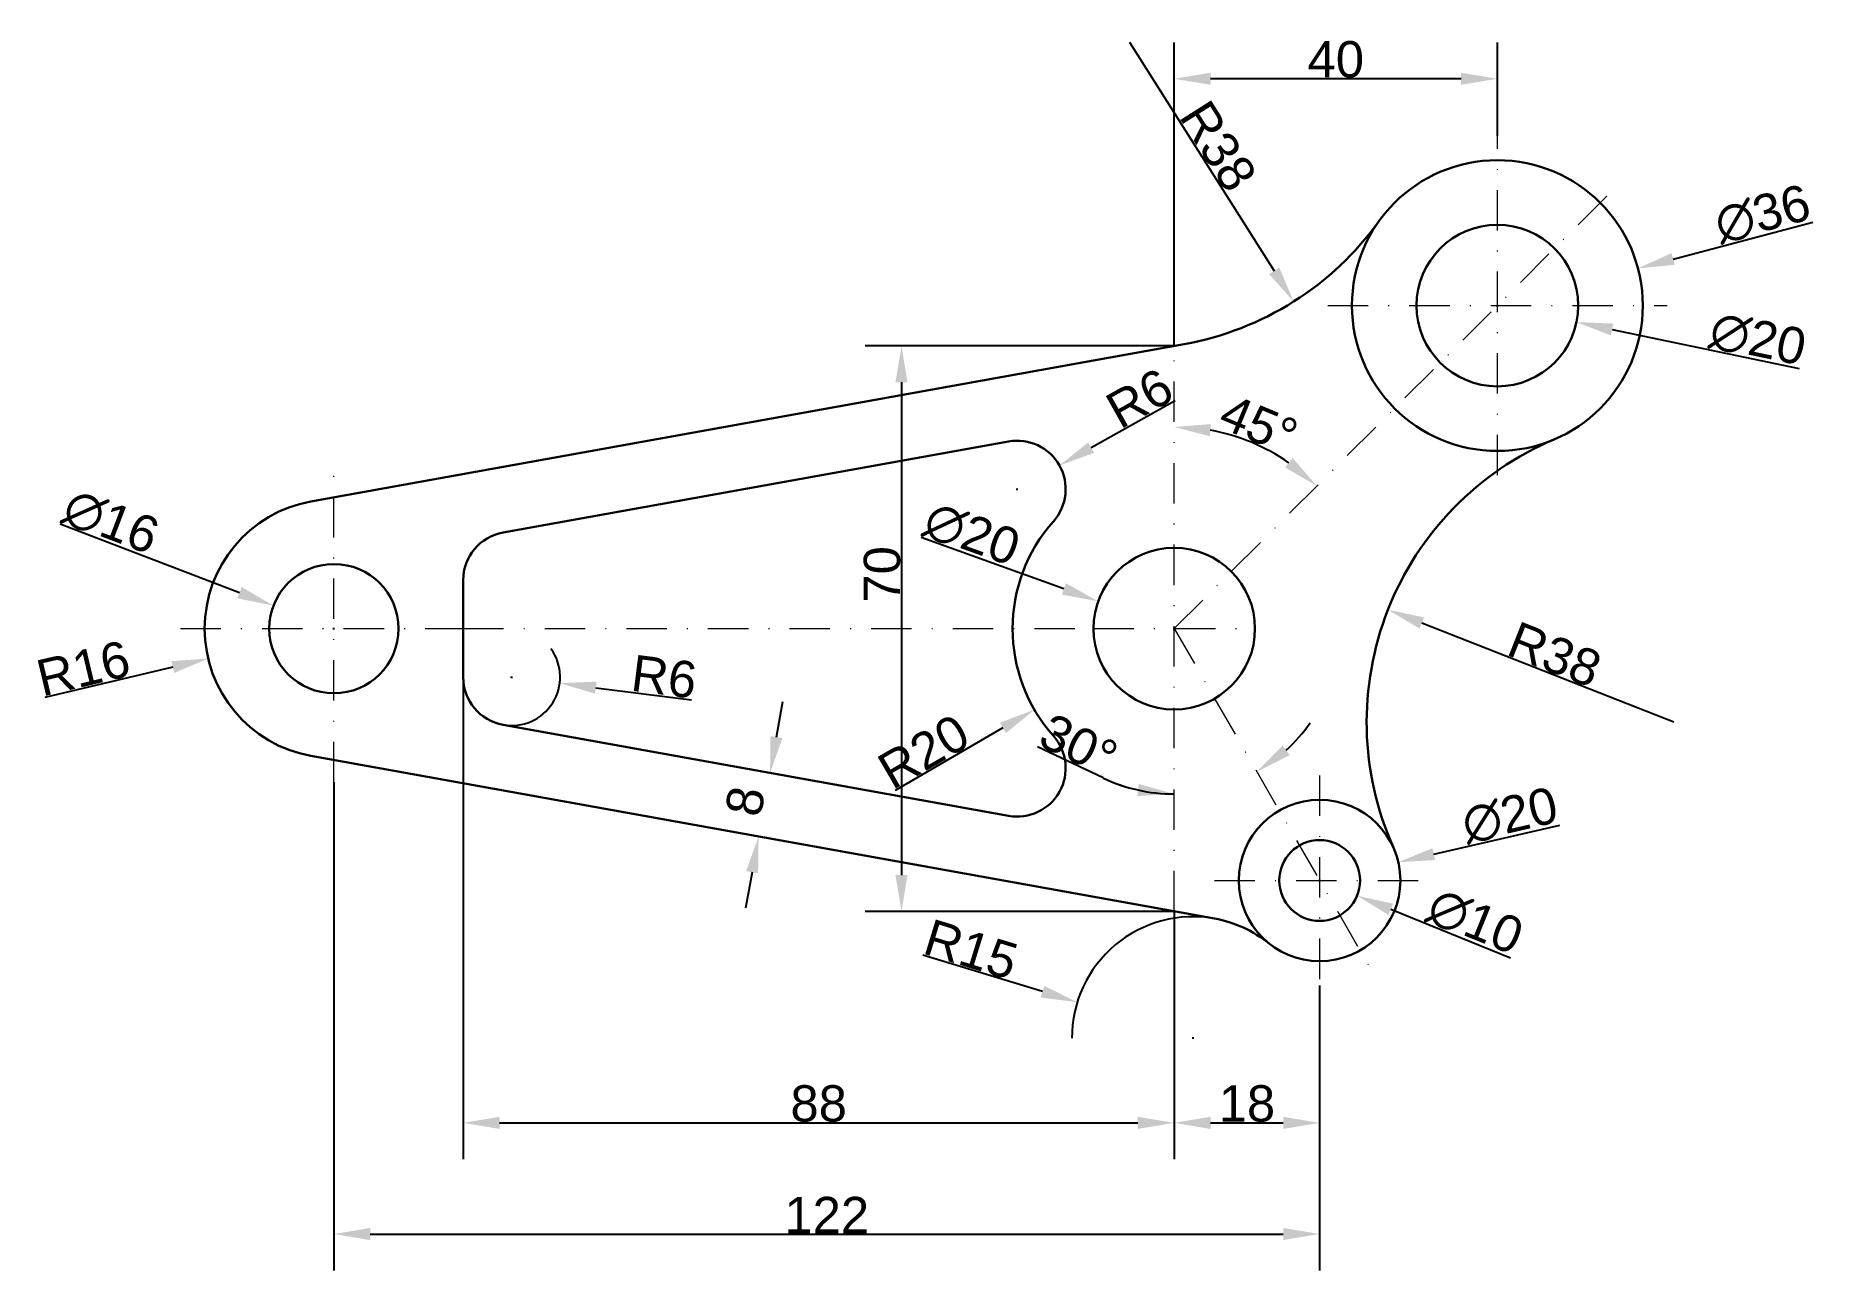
# Model space of a CAD drawing. Header units: inches. Extents: x -37 to 184, y -79 to 73.
import ezdxf

# ---------------------------------------------------------------- set-up
doc = ezdxf.new("R2010")
doc.units = ezdxf.units.IN
doc.header["$LTSCALE"] = 10
doc.header["$MEASUREMENT"] = 0
doc.linetypes.add('DASHDOT', pattern=[1, 0.5, -0.25, 0, -0.25])
doc.layers.add('BLU', color=5, linetype='Continuous', lineweight=30)
doc.layers.add('RED', color=1, linetype='DASHDOT', lineweight=20)
doc.styles.add('Text 4.5', font='arial.ttf')
doc.dimstyles.new('Cote 4.5', dxfattribs={"dimtxt": 4.5, "dimasz": 4.5, "dimexe": 4.5, "dimexo": 0, "dimgap": 0.09, "dimtad": 1, "dimdec": 0, "dimzin": 0, "dimdsep": 46, "dimtxsty": 'Text 4.5', "dimcen": 0.09, "dimadec": 0, "dimazin": 0, "dimtfac": 1, "dimtdec": 0, "dimtofl": 0, "dimtmove": 0, "dimatfit": 0, "dimfxl": 1, "dimtolj": 1, "dimtzin": 0, "dimarcsym": 1})

# ---------------------------------------------------------------- blocks, each defined once
blk = doc.blocks.new('*D1')
at = {"color": 0, "lineweight": -2, "transparency": 16777216}
for p, q in [((165.75, 45.76), (183.04, 50.34)), ((143.91, 40), (144.09, 40)), ((144, 39.91), (144, 40.09))]:
    blk.add_line(p, q, dxfattribs=at)
at = {"color": 0, "transparency": 16777216}
blk.add_solid([(165.56, 46.49), (165.94, 45.04), (161.4, 44.61)], dxfattribs=at)
at = {"layer": 'Defpoints', "color": 0, "transparency": 16777216}
for p in [(161.4, 44.61), (126.6, 35.39)]:
    blk.add_point(p, dxfattribs=at)
at = {"color": 0, "transparency": 16777216, "insert": (176.83, 51.3), "char_height": 4.5, "attachment_point": 5, "rotation": 14.8377, "style": 'Text 4.5'}
blk.add_mtext('\\A1;∅36', dxfattribs=at)
blk = doc.blocks.new('*D2')
at = {"color": 0, "lineweight": -2, "transparency": 16777216}
for p, q in [((143.91, 40), (144.09, 40)), ((144, 39.91), (144, 40.09)), ((158.19, 37.03), (181.36, 32.19))]:
    blk.add_line(p, q, dxfattribs=at)
at = {"color": 0, "transparency": 16777216}
blk.add_solid([(158.35, 37.77), (158.04, 36.3), (153.79, 37.95)], dxfattribs=at)
at = {"layer": 'Defpoints', "color": 0, "transparency": 16777216}
for p in [(134.21, 42.05), (153.79, 37.95)]:
    blk.add_point(p, dxfattribs=at)
at = {"color": 0, "transparency": 16777216, "insert": (176.24, 35.83), "char_height": 4.5, "attachment_point": 5, "rotation": 348.1969, "style": 'Text 4.5'}
blk.add_mtext('\\A1;∅20', dxfattribs=at)
blk = doc.blocks.new('*D3')
at = {"color": 0, "lineweight": -2, "transparency": 16777216}
for p, q in [((104, 35), (104, 72.58)), ((144, 61), (144, 72.58)), ((139.5, 68.08), (108.5, 68.08))]:
    blk.add_line(p, q, dxfattribs=at)
at = {"color": 0, "transparency": 16777216}
for points in [[(108.5, 68.83), (108.5, 67.33), (104, 68.08)], [(139.5, 68.83), (139.5, 67.33), (144, 68.08)]]:
    blk.add_solid(points, dxfattribs=at)
at = {"layer": 'Defpoints', "color": 0, "transparency": 16777216}
for p in [(104, 68.08), (144, 61), (104, 35)]:
    blk.add_point(p, dxfattribs=at)
at = {"color": 0, "transparency": 16777216, "insert": (124, 70.46), "char_height": 4.5, "attachment_point": 5, "style": 'Text 4.5'}
blk.add_mtext('\\A1;40', dxfattribs=at)
blk = doc.blocks.new('*D4')
at = {"color": 0, "lineweight": -2, "transparency": 16777216}
for p, q in [((104, 35), (65.75, 35)), ((70.25, 30.5), (70.25, -30.5)), ((104, -35), (65.75, -35))]:
    blk.add_line(p, q, dxfattribs=at)
at = {"color": 0, "transparency": 16777216}
for points in [[(69.5, 30.5), (71, 30.5), (70.25, 35)], [(69.5, -30.5), (71, -30.5), (70.25, -35)]]:
    blk.add_solid(points, dxfattribs=at)
at = {"layer": 'Defpoints', "color": 0, "transparency": 16777216}
for p in [(104, 35), (70.25, -35), (104, -35)]:
    blk.add_point(p, dxfattribs=at)
at = {"color": 0, "transparency": 16777216, "insert": (67.86, 6.72), "char_height": 4.5, "attachment_point": 5, "rotation": 90, "style": 'Text 4.5'}
blk.add_mtext('\\A1;70', dxfattribs=at)
blk = doc.blocks.new('*D5')
at = {"color": 0, "lineweight": -2, "transparency": 16777216}
for p, q in [((90.36, 4.92), (72.68, 11.29)), ((103.91, 0), (104.09, 0)), ((104, -0.09), (104, 0.09))]:
    blk.add_line(p, q, dxfattribs=at)
at = {"color": 0, "transparency": 16777216}
blk.add_solid([(90.61, 5.62), (90.1, 4.21), (94.59, 3.39)], dxfattribs=at)
at = {"layer": 'Defpoints', "color": 0, "transparency": 16777216}
for p in [(94.59, 3.39), (113.41, -3.39)]:
    blk.add_point(p, dxfattribs=at)
at = {"color": 0, "transparency": 16777216, "insert": (78.95, 11.7), "char_height": 4.5, "attachment_point": 5, "rotation": 340.1767, "style": 'Text 4.5'}
blk.add_mtext('\\A1;∅20', dxfattribs=at)
blk = doc.blocks.new('*D6')
at = {"color": 0, "lineweight": -2, "transparency": 16777216}
for p, q in [((104, -0.09), (104, 0.09)), ((103.91, 0), (104.09, 0)), ((82.81, -12.29), (69.47, -20.03))]:
    blk.add_line(p, q, dxfattribs=at)
at = {"color": 0, "transparency": 16777216}
blk.add_solid([(82.43, -11.64), (83.18, -12.94), (86.7, -10.03)], dxfattribs=at)
at = {"layer": 'Defpoints', "color": 0, "transparency": 16777216}
for p in [(104, 0), (86.7, -10.03)]:
    blk.add_point(p, dxfattribs=at)
at = {"color": 0, "transparency": 16777216, "insert": (72.99, -15.22), "char_height": 4.5, "attachment_point": 5, "rotation": 30.1155, "style": 'Text 4.5'}
blk.add_mtext('\\A1;R20', dxfattribs=at)
blk = doc.blocks.new('*D7')
at = {"color": 0, "lineweight": -2, "transparency": 16777216}
for p, q in [((93.72, 22.41), (104.13, 28.25)), ((84.48, 17.27), (84.66, 17.27)), ((84.57, 17.18), (84.57, 17.36))]:
    blk.add_line(p, q, dxfattribs=at)
at = {"color": 0, "transparency": 16777216}
blk.add_solid([(93.36, 23.06), (94.09, 21.76), (89.8, 20.21)], dxfattribs=at)
at = {"layer": 'Defpoints', "color": 0, "transparency": 16777216}
for p in [(89.8, 20.21), (84.57, 17.27)]:
    blk.add_point(p, dxfattribs=at)
at = {"color": 0, "transparency": 16777216, "insert": (99.72, 28.51), "char_height": 4.5, "attachment_point": 5, "rotation": 29.2929, "style": 'Text 4.5'}
blk.add_mtext('\\A1;R6', dxfattribs=at)
blk = doc.blocks.new('*D8')
at = {"color": 0, "lineweight": -2, "transparency": 16777216}
for p, q in [((21.91, -6), (22.09, -6)), ((22, -6.09), (22, -5.91)), ((32.42, -7.31), (44.26, -8.8))]:
    blk.add_line(p, q, dxfattribs=at)
blk.add_arc((22, -6), 6, 259.7841, 35.7944, dxfattribs=at)
at = {"color": 0, "transparency": 16777216}
blk.add_solid([(32.51, -6.56), (32.32, -8.05), (27.95, -6.75)], dxfattribs=at)
at = {"layer": 'Defpoints', "color": 0, "transparency": 16777216}
for p in [(22, -6), (27.95, -6.75)]:
    blk.add_point(p, dxfattribs=at)
at = {"color": 0, "transparency": 16777216, "insert": (40.87, -5.97), "char_height": 4.5, "attachment_point": 5, "rotation": 352.8226, "style": 'Text 4.5'}
blk.add_mtext('\\A1;R6', dxfattribs=at)
blk = doc.blocks.new('*D9')
at = {"color": 0, "lineweight": -2, "transparency": 16777216}
for p, q in [((-11.68, 4.45), (-33.88, 12.92)), ((-0.09, 0), (0.09, 0)), ((0, -0.09), (0, 0.09))]:
    blk.add_line(p, q, dxfattribs=at)
at = {"color": 0, "transparency": 16777216}
blk.add_solid([(-11.41, 5.15), (-11.95, 3.75), (-7.48, 2.85)], dxfattribs=at)
at = {"layer": 'Defpoints', "color": 0, "transparency": 16777216}
for p in [(-7.48, 2.85), (7.48, -2.85)]:
    blk.add_point(p, dxfattribs=at)
at = {"color": 0, "transparency": 16777216, "insert": (-27.6, 13.21), "char_height": 4.5, "attachment_point": 5, "rotation": 339.1304, "style": 'Text 4.5'}
blk.add_mtext('\\A1;∅16', dxfattribs=at)
blk = doc.blocks.new('*D10')
at = {"color": 0, "lineweight": -2, "transparency": 16777216}
for p, q in [((-0.09, 0), (0.09, 0)), ((0, -0.09), (0, 0.09)), ((-19.94, -4.75), (-35.78, -8.52))]:
    blk.add_line(p, q, dxfattribs=at)
at = {"color": 0, "transparency": 16777216}
blk.add_solid([(-20.12, -4.02), (-19.77, -5.48), (-15.57, -3.71)], dxfattribs=at)
at = {"layer": 'Defpoints', "color": 0, "transparency": 16777216}
for p in [(0, 0), (-15.57, -3.71)]:
    blk.add_point(p, dxfattribs=at)
at = {"color": 0, "transparency": 16777216, "insert": (-31.02, -4.93), "char_height": 4.5, "attachment_point": 5, "rotation": 13.3894, "style": 'Text 4.5'}
blk.add_mtext('\\A1;R16', dxfattribs=at)
blk = doc.blocks.new('*D11')
at = {"color": 0, "lineweight": -2, "transparency": 16777216}
for p, q in [((0, -19), (0, -79.45)), ((122, -44.18), (122, -79.45)), ((4.5, -74.95), (117.5, -74.95))]:
    blk.add_line(p, q, dxfattribs=at)
at = {"color": 0, "transparency": 16777216}
for points in [[(4.5, -74.2), (4.5, -75.7), (0, -74.95)], [(117.5, -74.2), (117.5, -75.7), (122, -74.95)]]:
    blk.add_solid(points, dxfattribs=at)
at = {"layer": 'Defpoints', "color": 0, "transparency": 16777216}
for p in [(0, -19), (122, -44.18), (122, -74.95)]:
    blk.add_point(p, dxfattribs=at)
at = {"color": 0, "transparency": 16777216, "insert": (61, -72.6), "char_height": 4.5, "attachment_point": 5, "style": 'Text 4.5'}
blk.add_mtext('\\A1;122', dxfattribs=at)
blk = doc.blocks.new('*D12')
at = {"color": 0, "lineweight": -2, "transparency": 16777216}
for p, q in [((104, -35), (104, -65.69)), ((122, -44.18), (122, -65.69)), ((108.5, -61.19), (117.5, -61.19))]:
    blk.add_line(p, q, dxfattribs=at)
at = {"color": 0, "transparency": 16777216}
for points in [[(108.5, -60.44), (108.5, -61.94), (104, -61.19)], [(117.5, -60.44), (117.5, -61.94), (122, -61.19)]]:
    blk.add_solid(points, dxfattribs=at)
at = {"layer": 'Defpoints', "color": 0, "transparency": 16777216}
for p in [(104, -35), (122, -44.18), (122, -61.19)]:
    blk.add_point(p, dxfattribs=at)
at = {"color": 0, "transparency": 16777216, "insert": (113, -58.81), "char_height": 4.5, "attachment_point": 5, "style": 'Text 4.5'}
blk.add_mtext('\\A1;18', dxfattribs=at)
blk = doc.blocks.new('*D13')
at = {"color": 0, "lineweight": -2, "transparency": 16777216}
for p, q in [((16, -6), (16, -65.69)), ((104, -35), (104, -65.69)), ((20.5, -61.19), (99.5, -61.19))]:
    blk.add_line(p, q, dxfattribs=at)
at = {"color": 0, "transparency": 16777216}
for points in [[(20.5, -60.44), (20.5, -61.94), (16, -61.19)], [(99.5, -60.44), (99.5, -61.94), (104, -61.19)]]:
    blk.add_solid(points, dxfattribs=at)
at = {"layer": 'Defpoints', "color": 0, "transparency": 16777216}
for p in [(16, -6), (104, -35), (104, -61.19)]:
    blk.add_point(p, dxfattribs=at)
at = {"color": 0, "transparency": 16777216, "insert": (60, -58.81), "char_height": 4.5, "attachment_point": 5, "style": 'Text 4.5'}
blk.add_mtext('\\A1;88', dxfattribs=at)
blk = doc.blocks.new('*D14')
at = {"color": 0, "lineweight": -2, "transparency": 16777216}
for p, q in [((121.91, -31.18), (122.09, -31.18)), ((122, -31.27), (122, -31.09)), ((130.8, -34.75), (145.64, -40.76))]:
    blk.add_line(p, q, dxfattribs=at)
at = {"color": 0, "transparency": 16777216}
blk.add_solid([(131.09, -34.05), (130.52, -35.44), (126.63, -33.06)], dxfattribs=at)
at = {"layer": 'Defpoints', "color": 0, "transparency": 16777216}
for p in [(117.37, -29.3), (126.63, -33.06)]:
    blk.add_point(p, dxfattribs=at)
at = {"color": 0, "transparency": 16777216, "insert": (141.25, -36.27), "char_height": 4.5, "attachment_point": 5, "rotation": 337.9328, "style": 'Text 4.5'}
blk.add_mtext('\\A1;∅10', dxfattribs=at)
blk = doc.blocks.new('*D15')
at = {"color": 0, "lineweight": -2, "transparency": 16777216}
for p, q in [((136.13, -27.91), (151.72, -24.31)), ((121.91, -31.18), (122.09, -31.18)), ((122, -31.27), (122, -31.09))]:
    blk.add_line(p, q, dxfattribs=at)
at = {"color": 0, "transparency": 16777216}
blk.add_solid([(135.96, -27.18), (136.3, -28.64), (131.74, -28.92)], dxfattribs=at)
at = {"layer": 'Defpoints', "color": 0, "transparency": 16777216}
for p in [(131.74, -28.92), (112.26, -33.43)]:
    blk.add_point(p, dxfattribs=at)
at = {"color": 0, "transparency": 16777216, "insert": (145.55, -23.15), "char_height": 4.5, "attachment_point": 5, "rotation": 13.0169, "style": 'Text 4.5'}
blk.add_mtext('\\A1;∅20', dxfattribs=at)
blk = doc.blocks.new('*D16')
at = {"color": 0, "lineweight": -2, "transparency": 16777216}
blk.add_line((165.82, -11.58), (134.64, 0.69), dxfattribs=at)
at = {"color": 0, "transparency": 16777216}
blk.add_solid([(134.92, 1.39), (134.37, 0), (130.46, 2.34)], dxfattribs=at)
at = {"layer": 'Defpoints', "color": 0, "transparency": 16777216}
for p in [(130.46, 2.34), (165.82, -11.58)]:
    blk.add_point(p, dxfattribs=at)
at = {"color": 0, "transparency": 16777216, "insert": (151.1, -3.22), "char_height": 4.5, "attachment_point": 5, "rotation": 338.5144, "style": 'Text 4.5'}
blk.add_mtext('\\A1;R38', dxfattribs=at)
blk = doc.blocks.new('*D17')
at = {"color": 0, "lineweight": -2, "transparency": 16777216}
blk.add_line((98.48, 72.62), (116.38, 44.3), dxfattribs=at)
at = {"color": 0, "transparency": 16777216}
blk.add_solid([(117.01, 44.7), (115.74, 43.9), (118.78, 40.5)], dxfattribs=at)
at = {"layer": 'Defpoints', "color": 0, "transparency": 16777216}
for p in [(98.48, 72.62), (118.78, 40.5)]:
    blk.add_point(p, dxfattribs=at)
at = {"color": 0, "transparency": 16777216, "insert": (109.45, 59.74), "char_height": 4.5, "attachment_point": 5, "rotation": 302.2964, "style": 'Text 4.5'}
blk.add_mtext('\\A1;R38', dxfattribs=at)
blk = doc.blocks.new('*D18')
at = {"color": 0, "lineweight": -2, "transparency": 16777216}
for p, q in [((87.7, -44.94), (72.91, -40.41)), ((106.25, -50.66), (106.43, -50.66)), ((106.34, -50.75), (106.34, -50.57))]:
    blk.add_line(p, q, dxfattribs=at)
blk.add_arc((106.34, -50.66), 15, 79.7841, 180.1367, dxfattribs=at)
at = {"color": 0, "transparency": 16777216}
blk.add_solid([(87.92, -44.23), (87.48, -45.66), (92, -46.26)], dxfattribs=at)
at = {"layer": 'Defpoints', "color": 0, "transparency": 16777216}
for p in [(92, -46.26), (106.34, -50.66)]:
    blk.add_point(p, dxfattribs=at)
at = {"color": 0, "transparency": 16777216, "insert": (78.85, -39.73), "char_height": 4.5, "attachment_point": 5, "rotation": 342.9479, "style": 'Text 4.5'}
blk.add_mtext('\\A1;R15', dxfattribs=at)
blk = doc.blocks.new('*D19')
at = {"color": 0, "lineweight": -2, "transparency": 16777216}
for p, q in [((54.77, -13.43), (55.57, -9)), ((52.22, -17.54), (58.4, -18.65)), ((50.8, -25.41), (56.99, -26.53)), ((51.76, -30.16), (50.96, -34.59))]:
    blk.add_line(p, q, dxfattribs=at)
at = {"color": 0, "transparency": 16777216}
for points in [[(54.04, -13.29), (55.51, -13.56), (53.98, -17.86)], [(51.02, -30.02), (52.5, -30.29), (52.56, -25.73)]]:
    blk.add_solid(points, dxfattribs=at)
at = {"layer": 'Defpoints', "color": 0, "transparency": 16777216}
for p in [(52.22, -17.54), (50.8, -25.41), (52.56, -25.73)]:
    blk.add_point(p, dxfattribs=at)
at = {"color": 0, "transparency": 16777216, "insert": (50.92, -21.37), "char_height": 4.5, "attachment_point": 5, "rotation": 79.7841, "style": 'Text 4.5'}
blk.add_mtext('\\A1;8', dxfattribs=at)
blk = doc.blocks.new('*D20')
at = {"color": 0, "lineweight": -2, "transparency": 16777216}
blk.add_arc((104, 0), 24.97, 55.3378, 79.6622, dxfattribs=at)
at = {"color": 0, "transparency": 16777216}
for points in [[(108.41, 23.82), (108.55, 25.32), (104, 24.97)], [(118.68, 21.12), (117.72, 19.97), (121.66, 17.66)]]:
    blk.add_solid(points, dxfattribs=at)
at = {"layer": 'Defpoints', "color": 0, "transparency": 16777216}
for p in [(158.85, 54.85), (104, 35), (116.49, 21.63), (104, 0), (104, -35)]:
    blk.add_point(p, dxfattribs=at)
at = {"color": 0, "transparency": 16777216, "insert": (114.47, 25.27), "char_height": 4.5, "attachment_point": 5, "rotation": 337.5, "style": 'Text 4.5'}
blk.add_mtext('\\A1;45°', dxfattribs=at)
blk = doc.blocks.new('*D21')
at = {"color": 0, "lineweight": -2, "transparency": 16777216}
blk.add_line((95.22, -18.49), (87.09, -14.63), dxfattribs=at)
for start, end in [(312.6227, 325.2455), (244.598, 270), (244.7545, 257.3773)]:
    blk.add_arc((104, 0), 20.47, start, end, dxfattribs=at)
at = {"color": 0, "transparency": 16777216}
for points in [[(118.3, -15.66), (117.42, -14.46), (114.23, -17.73)], [(99.61, -19.23), (99.44, -20.72), (104, -20.47)]]:
    blk.add_solid(points, dxfattribs=at)
at = {"layer": 'Defpoints', "color": 0, "transparency": 16777216}
for p in [(104, 35), (104, 0), (111, -19.23), (104, -35), (128.5, -42.44)]:
    blk.add_point(p, dxfattribs=at)
at = {"color": 0, "transparency": 16777216, "insert": (92.18, -14.4), "char_height": 4.5, "attachment_point": 5, "rotation": 334.598, "style": 'Text 4.5'}
blk.add_mtext('\\A1;30°', dxfattribs=at)

msp = doc.modelspace()

# ---------------------------------------------------------------- linework, layer by layer
at = {"layer": 'BLU'}
for p, q in [((-2.84, 15.75), (105.22, 35.22)), ((20.94, 11.9), (83.5, 23.18)), ((16, -6), (16, 6)), ((20.94, -11.9), (83.5, -23.18)), ((-2.84, -15.75), (109, -35.9))]:
    msp.add_line(p, q, dxfattribs=at)
for centre, radius in [((144, 40), 18), ((144, 40), 10), ((104, 0), 10), ((0, 0), 8), ((122, -31.18), 10), ((122, -31.18), 5)]:
    msp.add_circle(centre, radius, dxfattribs=at)
for centre, radius, start, end in [((98.48, 72.62), 38, 280.2159, 324.3769), ((84.57, 17.27), 6, 318.37, 100.2159), ((165.82, -11.58), 38, 112.9273, 204.1014), ((0, 0), 16, 100.2159, 259.7841), ((104, 0), 20, 138.37, 221.63), ((22, 6), 6, 100.2159, 180), ((22, -6), 6, 180, 259.7841), ((84.57, -17.27), 6, 259.7841, 41.63), ((106.34, -50.66), 15, 51.2097, 79.7841)]:
    msp.add_arc(centre, radius, start, end, dxfattribs=at)
at = {"layer": 'RED'}
for p, q in [((144, 19), (144, 61)), ((104, 0), (158.85, 54.85)), ((123, 40), (165, 40)), ((104, -35), (104, 35)), ((0, -19), (0, 19)), ((-19, 0), (16, 0)), ((16, 0), (94, 0)), ((94, 0), (114, 0)), ((104, 0), (128.5, -42.44)), ((122, -18.18), (122, -44.18)), ((109, -31.18), (135, -31.18))]:
    msp.add_line(p, q, dxfattribs=at)

# ---------------------------------------------------------------- dimensions: what is measured, and where the dimension line sits
for base, p1, p2, picture, middle in [((104, 68.08), (144, 61), (104, 35), '*D3', (124, 70.46)), ((104, -61.19), (16, -6), (104, -35), '*D13', (60, -58.81)), ((122, -74.95), (0, -19), (122, -44.18), '*D11', (61, -72.6)), ((122, -61.19), (104, -35), (122, -44.18), '*D12', (113, -58.81))]:
    dim = msp.add_linear_dim(base=base, p1=p1, p2=p2, dimstyle='Cote 4.5')
    dim.commit()
    dim.dimension.update_dxf_attribs({"geometry": picture, "text_midpoint": middle})
for center, mpoint, picture, middle in [((98.48, 72.62), (118.78, 40.5), '*D17', (109.45, 59.74)), ((84.57, 17.27), (89.8, 20.21), '*D7', (99.72, 28.51)), ((165.82, -11.58), (130.46, 2.34), '*D16', (151.1, -3.22)), ((22, -6), (27.95, -6.75), '*D8', (40.87, -5.97))]:
    dim = msp.add_radius_dim(center=center, mpoint=mpoint, dimstyle='Cote 4.5')
    dim.commit()
    dim.dimension.update_dxf_attribs({"geometry": picture, "text_midpoint": middle})
for p1, p2, picture, middle in [((126.6, 35.39), (161.4, 44.61), '*D1', (177.47, 48.87)), ((134.21, 42.05), (153.79, 37.95), '*D2', (175.73, 33.37)), ((7.48, -2.85), (-7.48, 2.85), '*D9', (-28.5, 10.87)), ((113.41, -3.39), (94.59, 3.39), '*D5', (78.1, 9.34)), ((112.26, -33.43), (131.74, -28.92), '*D15', (146.12, -25.6))]:
    dim = msp.add_diameter_dim_2p(p1=p1, p2=p2, dimstyle='Cote 4.5')
    dim.commit()
    dim.dimension.update_dxf_attribs({"geometry": picture, "text_midpoint": middle, "dimtype": 163})
for base, line1, line2, picture, middle in [((116.49, 21.63), ((104, -35), (104, 35)), ((104, 0), (158.85, 54.85)), '*D20', (114.47, 25.27)), ((111, -19.23), ((104, 0), (128.5, -42.44)), ((104, -35), (104, 35)), '*D21', (92.18, -14.4))]:
    dim = msp.add_angular_dim_2l(base=base, line1=line1, line2=line2, dimstyle='Cote 4.5')
    dim.commit()
    dim.dimension.update_dxf_attribs({"geometry": picture, "text_midpoint": middle})
for base, p1, p2, angle, picture, middle in [((70.25, -35), (104, 35), (104, -35), 90, '*D4', (70.25, 6.72)), ((52.56, -25.73), (52.22, -17.54), (50.8, -25.41), 79.7841, '*D19', (53.27, -21.79))]:
    dim = msp.add_linear_dim(base=base, p1=p1, p2=p2, angle=angle, dimstyle='Cote 4.5')
    dim.commit()
    dim.dimension.update_dxf_attribs({"geometry": picture, "text_midpoint": middle, "dimtype": 160})
for center, mpoint, picture, middle in [((0, 0), (-15.57, -3.71), '*D10', (-30.46, -7.25)), ((104, 0), (86.7, -10.03), '*D6', (74.19, -17.29)), ((106.34, -50.66), (92, -46.26), '*D18', (78.15, -42.02))]:
    dim = msp.add_radius_dim(center=center, mpoint=mpoint, dimstyle='Cote 4.5')
    dim.commit()
    dim.dimension.update_dxf_attribs({"geometry": picture, "text_midpoint": middle, "dimtype": 164})
dim = msp.add_diameter_dim_2p(p1=(117.37, -29.3), p2=(126.63, -33.06), dimstyle='Cote 4.5')
dim.commit()
dim.dimension.update_dxf_attribs({"geometry": '*D14', "text_midpoint": (141.25, -36.27)})

doc.saveas('drawing.dxf')
